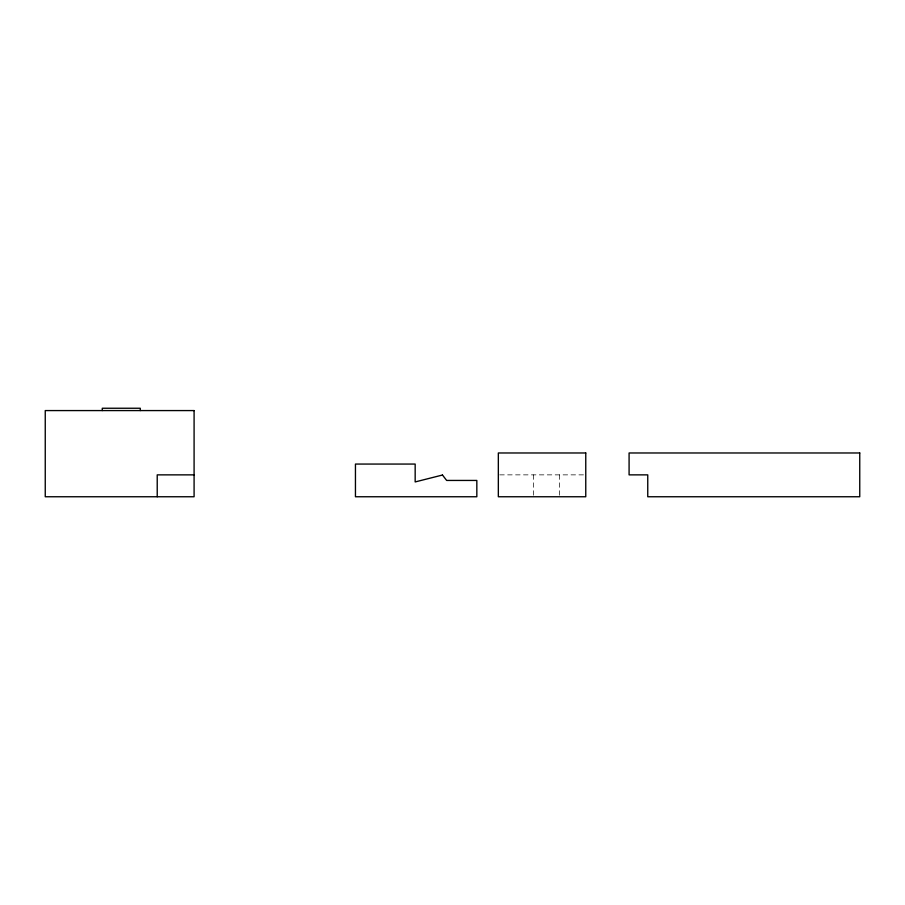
<?xml version="1.0" encoding="UTF-8"?>
<svg xmlns="http://www.w3.org/2000/svg" width="905" height="905" viewBox="0 0 905 905"><rect width="100%" height="100%" fill="white"/><g stroke="black" fill="none" stroke-linecap="round" stroke-linejoin="round"><path stroke-width="0.68" stroke-dasharray="4.53 3.39" d="M499.741 474.865L585.761 474.865M559.595 474.865L559.595 495.386M533.384 474.865L533.384 495.386"/><path stroke-width="1.36" d="M194.089 474.865L157.221 474.865L157.221 496.755M140.286 410.576L140.286 408.246L102.276 408.246L102.276 410.576M442.477 475.023L415.169 481.935L415.169 464.061L355.45 464.061L355.45 496.755L476.833 496.755L476.833 480.442L446.651 480.442L442.477 475.023M194.089 410.576L45.25 410.576L45.25 496.755L194.089 496.755L194.089 410.576M585.761 452.975L498.338 452.975L498.338 496.755L585.761 496.755L585.761 452.975M859.75 452.975L629.088 452.975L629.088 474.865L647.754 474.865L647.754 496.755L859.75 496.755L859.75 452.975"/></g></svg>
